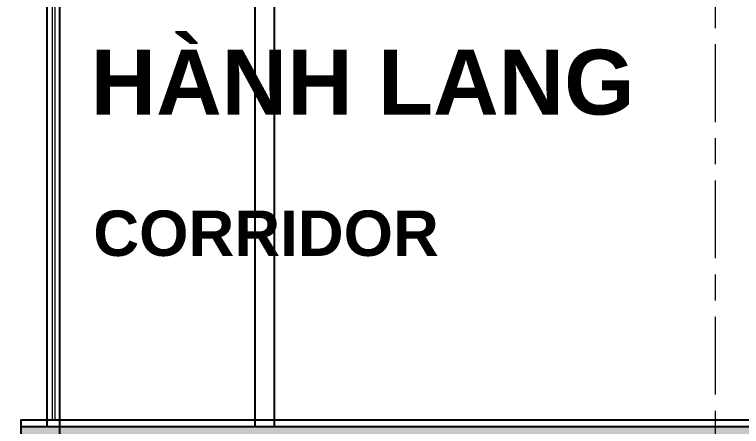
# Model space of a CAD drawing. Header units: millimetres. Extents: x -100356 to 314685, y 446 to 1273965.
# Drawn here: x 120849 to 126449, y 116005 to 119180 of the extents above; entities that cross this region are included whole.
import ezdxf

# ---------------------------------------------------------------- set-up
doc = ezdxf.new("R2010")
doc.units = ezdxf.units.MM
doc.linetypes.add('gf$0$CENTER2', pattern=[28.575, 19.05, -3.175, 3.175, -3.175])
doc.linetypes.add('gf$0$Kume - Grid Line', pattern=[10.5, 6, -1.25, 2, -1.25])
for name, color, linetype in [('FIN', 3, 'Continuous'), ('NAM', 3, 'Continuous'), ('STR', 7, 'Continuous')]:
    doc.layers.add(name, color=color, linetype=linetype)
for name, color, linetype, lineweight in [('gf$0$A.Axis', 251, 'gf$0$CENTER2', 13), ('Hatch-wall', 251, 'Continuous', 5), ('VAT DUNG TV', 253, 'Continuous', 9)]:
    doc.layers.add(name, color=color, linetype=linetype, lineweight=lineweight)
doc.styles.add('ARIAL', font='Font - TrueType - Arial Bold.ttf')

# ---------------------------------------------------------------- blocks, each defined once
blk = doc.blocks.new('Sky Section2')
at = {"layer": 'Hatch-wall', "ltscale": 0.5}
h = blk.add_hatch(color=256, dxfattribs=at)
h.dxf.hatch_style = 1
h.paths.add_polyline_path([(-5600, -11600), (-5600, -1300), (-5100, -1299.9), (-5100, -1600), (-5400, -1600), (-5400, -9500), (-5100, -9500), (-5100, -9800), (-5400, -9800), (-5400, -11300), (-5100, -11300), (-5100, -11600)])
h.paths.add_polyline_path([(-5600, -31299.9), (-5600, -42600), (-5100, -42600), (-5100, -42300), (-5400, -42300), (-5400, -33099.9), (-5100, -33099.9), (-5100, -32799.9), (-5400, -32799.9), (-5400, -31299.9)])
at = {"layer": 'FIN', "ltscale": 10}
for p, q in [((-5100.1, -9650, 0), (-300.1, -9650, 0)), ((-5100.1, -9800, 0), (-300.1, -9800, 0))]:
    blk.add_line(p, q, dxfattribs=at)
at = {"layer": 'FIN'}
blk.add_line((-300, -11300, 0), (-5050, -11300, 0), dxfattribs=at)
at = {"layer": 'FIN', "elevation": 0}
blk.add_lwpolyline([(-5600, -11600), (-5650, -11600), (-5650, -1299.9)], dxfattribs=at)
at = {"layer": 'FIN'}
blk.add_lwpolyline([(-5100, -11400), (-300, -11400)], dxfattribs=at)
at = {"layer": 'STR', "ltscale": 10}
blk.add_line((-200, -11300, 0), (-300, -11300, 0), dxfattribs=at)
at = {"layer": 'STR'}
blk.add_lwpolyline([(-5600, -11600), (-5600, -1300), (-5100, -1299.9), (-5100, -1600), (-5400, -1600), (-5400, -9500), (-5100, -9500), (-5100, -9800), (-5400, -9800), (-5400, -11300), (-5100, -11300), (-5100, -11600)], close=True, dxfattribs=at)
at = {"layer": 'VAT DUNG TV', "color": 5, "elevation": 0}
blk.add_lwpolyline([(-300, -11300), (-350, -11300), (-350, -11400), (-300, -11400)], close=True, dxfattribs=at)
at = {"layer": 'VAT DUNG TV', "color": 5}
for points in [[(-5050, -11340), (-350, -11340)], [(-5050, -11360), (-350, -11360)]]:
    blk.add_lwpolyline(points, dxfattribs=at)
at = {"layer": 'NAM', "attachment_point": 1, "rotation": 90, "style": 'ARIAL'}
for s, width, insert, char_height in [('HÀNH LANG', 6747.835, (-3204.2, -11063, 0), 500), ('\\pt1050;CORRIDOR', 3815.514, (-1964.5, -11043.2, 0), 350)]:
    blk.add_mtext_dynamic_manual_height_columns(s, width=width, gutter_width=1, heights=[0], dxfattribs=dict(at, insert=insert, char_height=char_height))
blk = doc.blocks.new('full section 2')
at = {"layer": 'STR'}
for p in [(-94600, -11499), (-89300, -11499)]:
    blk.add_blockref('Sky Section2', p, dxfattribs=at)

msp = doc.modelspace()

# ---------------------------------------------------------------- linework, layer by layer
at = {"layer": 'gf$0$A.Axis', "linetype": 'gf$0$Kume - Grid Line', "lineweight": 9, "ltscale": 100}
msp.add_line((126248.5, 14401), (126248.5, 127691.3), dxfattribs=at)

# ---------------------------------------------------------------- block references
at = {"layer": 'STR', "rotation": 270}
msp.add_blockref('full section 2', (143997.5, 21104.9), dxfattribs=at)

doc.saveas('drawing.dxf')
